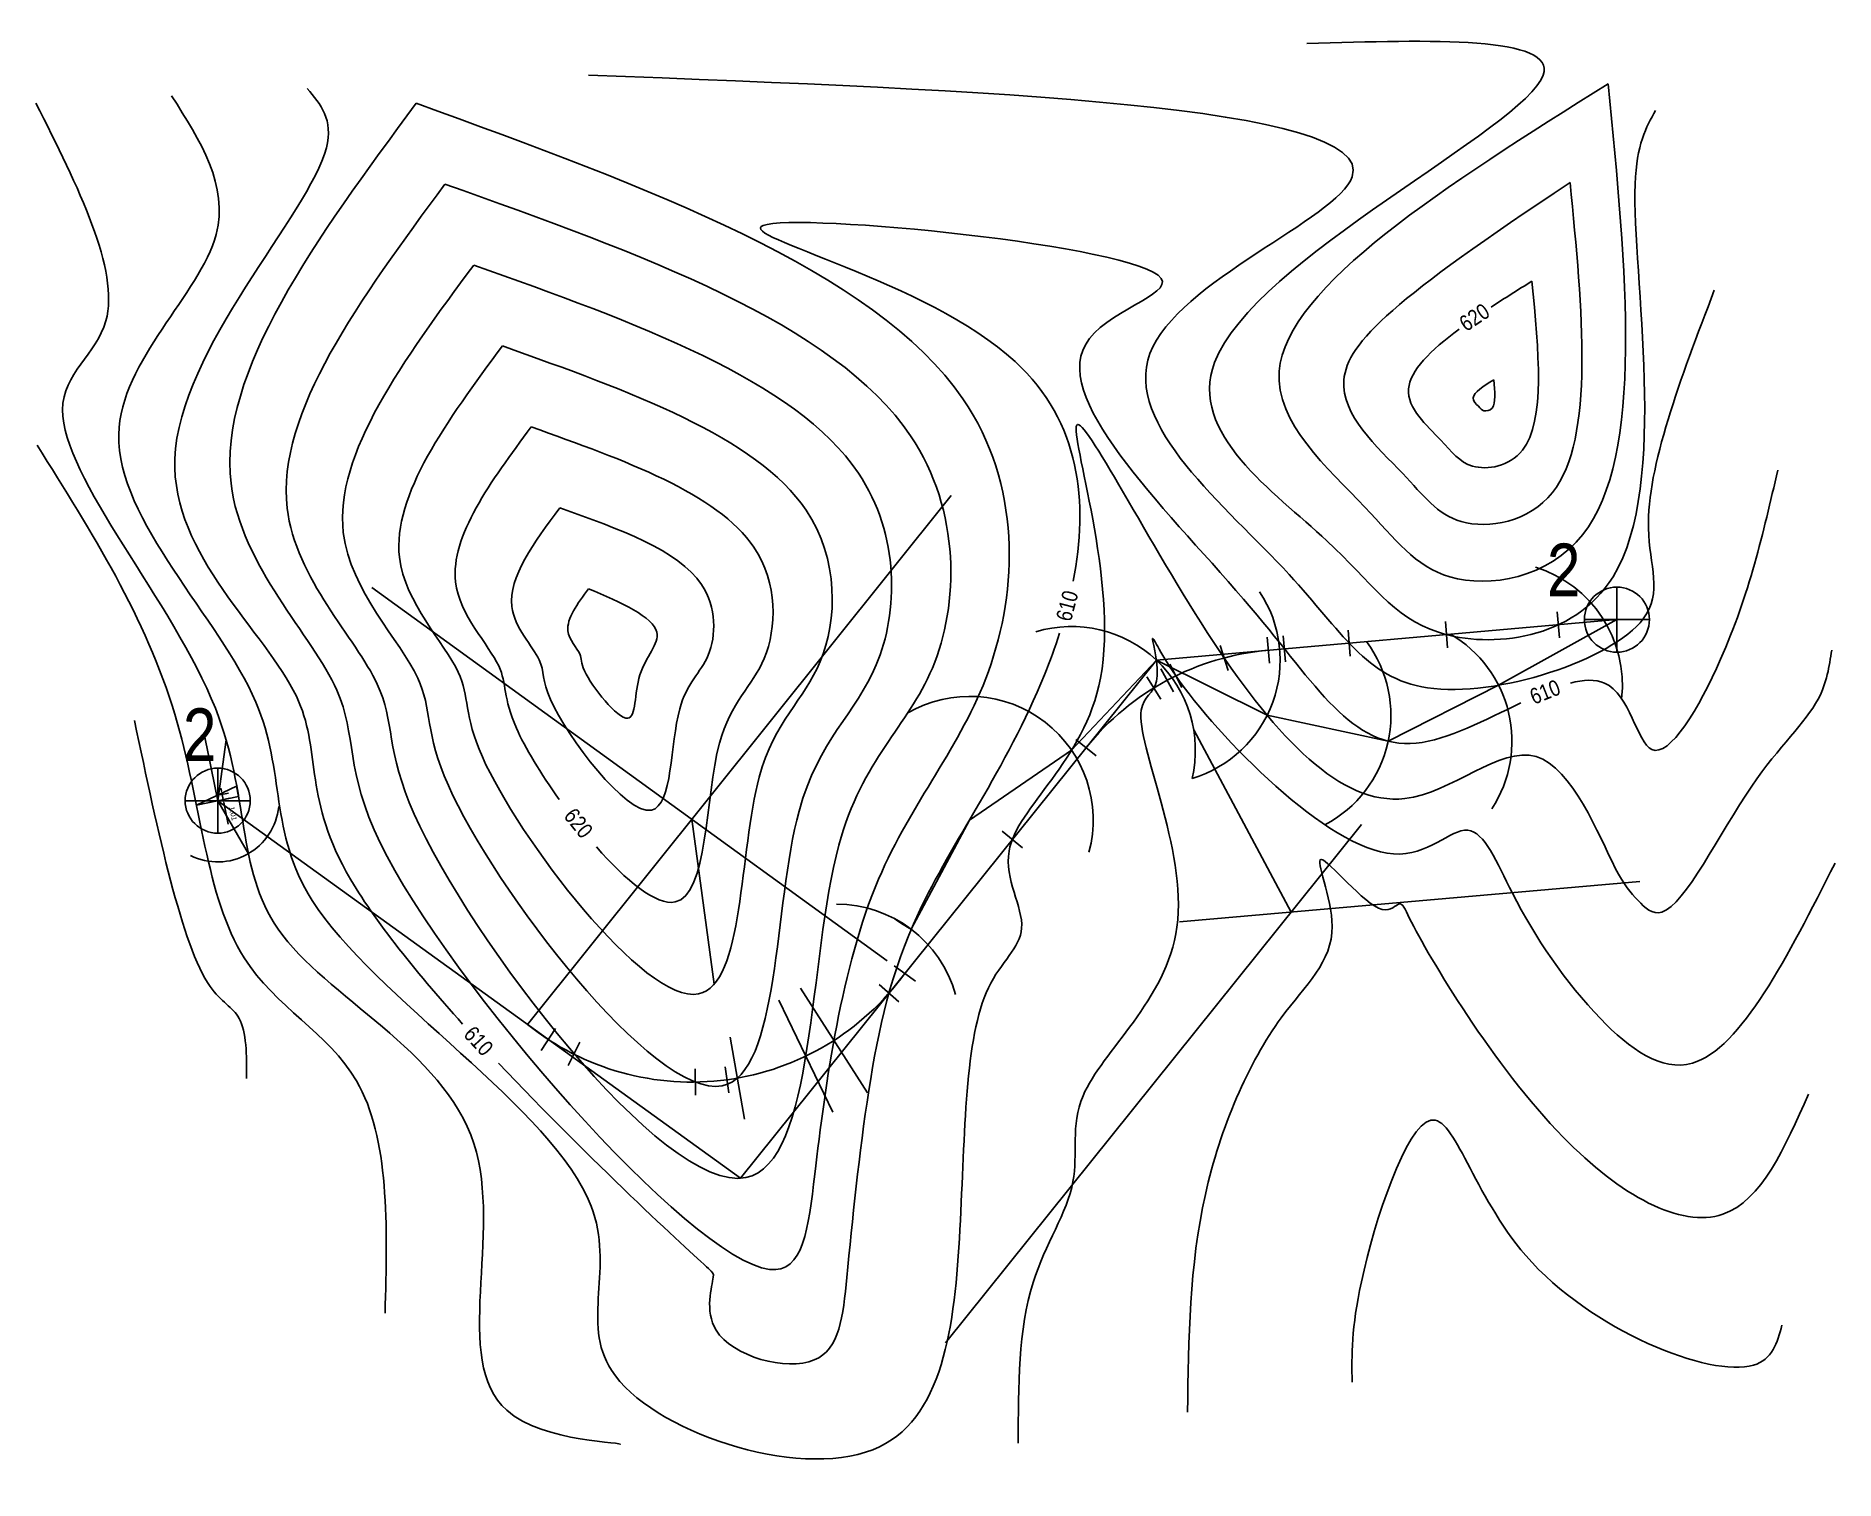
# Model space of a CAD drawing. Header units: metres. Extents: x -37 to 305, y -135 to 139.
import ezdxf

# ---------------------------------------------------------------- set-up
doc = ezdxf.new("R2010")
doc.units = ezdxf.units.M
for name, color, linetype in [('Curve di livello', 7, 'Continuous'), ('Estremi strada', 255, 'Continuous'), ('Picchetti', 3, 'Continuous'), ('Rettifica1', 240, 'Continuous')]:
    doc.layers.add(name, color=color, linetype=linetype)
doc.styles.add('ArialNarr10', font='ARIALN.TTF', dxfattribs={"height": 10})
doc.styles.add('ArialNarr3', font='ARIALN.TTF', dxfattribs={"height": 3})
doc.styles.get("Standard").update_dxf_attribs({"font": 'arial.ttf'})
doc.dimstyles.new('ISO-25', dxfattribs={"dimtxt": 2.5, "dimasz": 2.5, "dimexe": 1.25, "dimexo": 0.625, "dimtad": 1, "dimtxsty": 'Standard', "dimcen": 2.5, "dimadec": 0, "dimazin": 0, "dimtfac": 1, "dimtmove": 0, "dimatfit": 3, "dimfxl": 1, "dimarcsym": 0})

# ---------------------------------------------------------------- blocks, each defined once
blk = doc.blocks.new('*D2')
at = {"layer": 'Defpoints', "color": 0, "transparency": 16777216}
for p in [(-2.37, -4.98), (-2.17, -5.97), (-1.13, -5.76)]:
    blk.add_point(p, dxfattribs=at)
at = {"layer": 'Estremi strada', "color": 0, "lineweight": -2, "transparency": 16777216}
for p, q in [((-1.76, -4.86), (-0.1, -4.52)), ((-1.45, -4.18), (-1.57, -3.59)), ((-1.56, -5.85), (0.1, -5.51)), ((-1.33, -4.77), (-1.13, -5.76)), ((-1.01, -6.35), (-0.18, -10.42))]:
    blk.add_line(p, q, dxfattribs=at)
at = {"layer": 'Estremi strada', "color": 0, "transparency": 16777216}
for points in [[(-1.35, -4.16), (-1.55, -4.2), (-1.33, -4.77)], [(-0.91, -6.33), (-1.11, -6.37), (-1.13, -5.76)]]:
    blk.add_solid(points, dxfattribs=at)
at = {"layer": 'Estremi strada', "color": 0, "transparency": 16777216, "insert": (0.67, -8.43), "char_height": 1, "attachment_point": 5, "rotation": 281.5107}
blk.add_mtext('1,01', dxfattribs=at)

msp = doc.modelspace()

# ---------------------------------------------------------------- linework, layer by layer
at = {"color": 2, "true_color": 0xf1eb1f}
for p, q in [((231.156, 28.101), (231.593, 23.12)), ((252.422, 29.967), (252.86, 24.986)), ((200.34, 25.397), (200.777, 20.416)), ((212.657, 26.478), (213.094, 21.497)), ((127.283, -44.234), (123.535, -40.925)), ((62.056, -49.311), (59.279, -53.468))]:
    msp.add_line(p, q, dxfattribs=at)
msp.add_circle((109.594, -54.553), 0.00000136, dxfattribs=at)
at = {"layer": 'Curve di livello', "color": 6}
for points, knots in [([(204.825, 138.005), (228.579, 138.727), (284.47, 140.425), (158.714, 79.52), (212.07, 43.824), (225.696, 21.284), (278.852, 27.146), (263.406, 111.578), (269.312, 122.086), (271.121, 125.305)], [0, 0, 0, 0, 6.7332024, 15.842454, 22.1734689, 27.4130564, 33.3119348, 41.9578367, 45.7757753, 45.7757753, 45.7757753, 45.7757753]), ([(68.303, 132), (143.216, 129.153), (262.366, 124.626), (150.098, 81.175), (205.658, 37.244), (221.374, 7.088), (276.704, 25.357), (265.578, 47.322), (275.87, 74.298), (282.279, 91.095)], [0, 0, 0, 0, 12.1008894, 19.2467743, 26.2912774, 32.1213522, 38.6850182, 42.8383751, 49.6917845, 49.6917845, 49.6917845, 49.6917845]), ([(262.111, 130.375), (231.481, 111.117), (182.28, 80.183), (217.152, 50.042), (229.555, 32.654), (270.962, 39.882), (265.574, 94.966), (262.111, 130.375)], [0, 0, 0, 0, 9.1139218, 14.6400847, 19.2135716, 24.3625349, 33.6290621, 33.6290621, 33.6290621, 33.6290621]), ([(-36.711, 126.67), (-28.729, 110.782), (-15.491, 84.451), (-43.35, 68.605), (7.09, 11.795), (-1.641, -34.434), (62.33, -63.081), (35.635, -128.508), (75.758, -127.921), (74.262, -128.431)], [0, 0, 0, 0, 6.5943532, 10.9297328, 18.9150231, 25.5210169, 32.9508417, 40.1001903, 44.841643, 44.841643, 44.841643, 44.841643]), ([(-10.925, 128.062), (-5.47, 119.511), (6.727, 100.388), (-38.262, 63.244), (14.51, 13.395), (3.146, -28.249), (83.475, -78.104), (58.554, -118.727), (133.675, -143.763), (139.969, -87.006), (139.755, -41.464), (154.295, -31.176), (141.573, -12.474), (177.265, 11.006), (150.352, 91.674), (186.741, 18.968), (220.45, -16.557), (250.348, 13.403), (263.017, -19.667), (267.234, -24.453), (274.061, -31.313), (288.669, -0.874), (302.987, 11.85), (304.131, 19.551), (304.595, 22.674)], [0, 0, 0, 0, 5.2604741, 11.7635434, 19.3282559, 25.5863182, 34.4572051, 40.0656156, 47.2737327, 53.982557, 60.7834344, 64.3925831, 68.244736, 74.3454635, 81.2971995, 88.2736381, 95.1338686, 100.2525732, 105.3501564, 108.1018436, 110.3417306, 115.7653782, 120.3266303, 123.4376215, 123.4376215, 123.4376215, 123.4376215]), ([(14.861, 129.455), (17.36, 126.478), (25.762, 116.495), (-31.371, 57.325), (21.795, 14.031), (12.128, -9.429), (35.101, -38.112), (44.374, -48.442)], [0, 0, 0, 0, 3.4437887, 11.5545411, 18.6738732, 24.5634855, 27.8734914, 27.8734914, 27.8734914, 27.8734914]), ([(35.564, 126.654), (16.697, 101.078), (-16.148, 56.554), (27.109, 14.45), (17.52, -12.727), (107.118, -115.963), (111.584, -72.729), (118.999, -18.06), (149.291, 15.507), (151.624, 84.431), (79.13, 110.804), (35.564, 126.654)], [0, 0, 0, 0, 8.9680738, 15.6122369, 21.1087561, 31.5859771, 36.0612633, 43.6381525, 50.3224379, 57.5396802, 68.4081851, 68.4081851, 68.4081851, 68.4081851]), ([(41.021, 111.268), (24.972, 89.517), (-2.969, 51.652), (33.658, 15.43), (26.326, -6.38), (113.19, -121.676), (108.946, -6.142), (138.333, 14.694), (139.708, 76.084), (78.065, 98.061), (41.021, 111.268)], [0, 0, 0, 0, 8.2771573, 14.4094422, 19.4824996, 29.1525368, 37.2537839, 43.4231, 50.084313, 60.1154889, 60.1154889, 60.1154889, 60.1154889]), ([(254.857, 111.601), (221.718, 89.519), (203.879, 73.719), (223.948, 56.373), (232.476, 44.418), (260.942, 49.387), (257.238, 87.258), (254.857, 111.601)], [2.5949918, 2.5949918, 2.5949918, 2.5949918, 7.5568648, 12.1389169, 15.931052, 20.2003468, 27.8837453, 27.8837453, 27.8837453, 27.8837453]), ([(160.426, 35.76), (163.373, 50.645), (159.764, 86.763), (52.973, 111.217), (205.322, 96.441), (143.423, 81.624), (198.271, 30.817), (216.87, -2.276), (238.812, 9.435), (245.488, 12.614)], [69.0492247, 69.0492247, 69.0492247, 69.0492247, 74.5300825, 81.9087116, 90.6437837, 95.0197267, 102.7118198, 109.0778443, 112.2188981, 112.2188981, 112.2188981, 112.2188981]), ([(46.479, 95.882), (33.22, 77.914), (10.139, 46.634), (40.396, 16.711), (34.339, -1.305), (106.096, -96.55), (102.59, -1.108), (126.866, 16.104), (128.002, 66.817), (77.08, 84.972), (46.479, 95.882)], [0, 0, 0, 0, 7.5230525, 13.0966449, 17.7075126, 26.4965441, 33.8597131, 39.4669629, 45.5212945, 54.6385626, 54.6385626, 54.6385626, 54.6385626]), ([(233.773, 83.686), (228.329, 79.662), (220.311, 71.721), (230.744, 62.703), (235.396, 56.183), (250.923, 58.893), (248.903, 79.55), (247.604, 92.828)], [2.3781678, 2.3781678, 2.3781678, 2.3781678, 5.5811145, 8.9651843, 11.7658617, 14.9189448, 20.5935107, 20.5935107, 20.5935107, 20.5935107]), ([(51.936, 80.496), (41.469, 66.311), (23.246, 41.616), (47.134, 17.993), (42.352, 3.77), (99.002, -71.423), (96.234, 3.925), (115.4, 17.513), (116.297, 57.551), (76.095, 71.883), (51.936, 80.496)], [0, 0, 0, 0, 6.6844075, 11.6366743, 15.7335378, 23.5427973, 30.0851446, 35.0673168, 40.4467316, 48.5476369, 48.5476369, 48.5476369, 48.5476369]), ([(240.351, 74.055), (238.436, 72.851), (235.361, 70.918), (237.541, 69.034), (238.316, 67.947), (240.904, 68.399), (240.567, 71.842), (240.351, 74.055)], [0, 0, 0, 0, 2.2784805, 3.6600212, 4.8033929, 6.0906337, 8.4072655, 8.4072655, 8.4072655, 8.4072655]), ([(57.393, 65.111), (49.717, 54.708), (36.354, 36.599), (53.871, 19.275), (51.459, 12.1), (59.2, -0.802), (62.724, -5.758)], [0, 0, 0, 0, 5.7241846, 9.9650526, 13.4733968, 15.6555268, 15.6555268, 15.6555268, 15.6555268]), ([(69.797, -14.75), (75.427, -21.172), (91.473, -34.46), (89.879, 8.958), (103.933, 18.923), (104.591, 48.284), (75.109, 58.794), (57.393, 65.111)], [17.0203218, 17.0203218, 17.0203218, 17.0203218, 20.1608471, 25.7633786, 30.029856, 34.6365116, 41.5737124, 41.5737124, 41.5737124, 41.5737124]), ([(-36.5, 61.633), (-26.13, 45.151), (-6.272, 13.592), (-3.737, -39.055), (30.886, -56.008), (30.077, -86.741), (29.638, -103.403)], [0, 0, 0, 0, 7.5827023, 14.5191975, 20.1505346, 26.8192421, 26.8192421, 26.8192421, 26.8192421]), ([(254.916, 16.391), (257.434, 17.051), (265.863, 17.513), (268.996, -5.787), (286.805, 24.112), (291.603, 45), (294.333, 56.884)], [113.8035405, 113.8035405, 113.8035405, 113.8035405, 115.209152, 119.149236, 123.7941878, 129.9243912, 129.9243912, 129.9243912, 129.9243912]), ([(62.85, 49.725), (57.965, 43.105), (49.462, 31.581), (60.609, 20.557), (58.377, 13.919), (84.814, -21.171), (83.523, 13.992), (92.467, 20.333), (92.885, 39.017), (74.124, 45.706), (62.85, 49.725)], [0, 0, 0, 0, 4.5663197, 7.9493619, 10.7480525, 16.0827923, 20.5520663, 23.9555379, 27.6303778, 33.1643496, 33.1643496, 33.1643496, 33.1643496]), ([(68.307, 34.339), (66.213, 31.5), (62.567, 26.558), (67.353, 21.852), (66.365, 18.94), (77.905, 4.345), (76.564, 19.113), (85.286, 26.994), (74.475, 31.671), (68.307, 34.339)], [0, 0, 0, 0, 2.9893579, 5.204079, 7.036252, 10.528659, 13.4544857, 16.4096392, 20.334911, 20.334911, 20.334911, 20.334911]), ([(51.202, -55.867), (68.617, -74.4), (91.471, -95.256), (92.404, -96.165), (88.29, -109.711), (115.479, -117.101), (117.535, -94.789), (121.013, -60.211), (128.686, -25.442), (149.193, 2.032), (156.969, 23.169), (157.834, 25.861)], [28.669408, 28.669408, 28.669408, 28.669408, 34.6720449, 36.037903, 39.2140198, 43.6280721, 47.7363711, 53.7203454, 59.6343627, 66.7966865, 67.8187562, 67.8187562, 67.8187562, 67.8187562]), ([(149.981, -128.153), (149.992, -117.318), (150.013, -97.597), (163.009, -79.024), (157.681, -59.962), (191.368, -33.675), (168.595, 12.138), (178.01, 15.208), (174.26, 28.626), (179.823, 14.478), (219.739, -26.508), (236.395, -6.097), (244.051, -25.785), (258.72, -47.587), (281.576, -64.585), (296.276, -35.533), (305.219, -17.859)], [0, 0, 0, 0, 5.5393045, 10.0812, 14.1323697, 20.1912069, 26.657986, 29.1485976, 31.9866319, 34.834751, 42.1559024, 46.0041926, 49.8366037, 55.2408101, 59.6398609, 66.4730145, 66.4730145, 66.4730145, 66.4730145]), ([(-18, 9.3), (-13.48, -12.169), (-7.172, -42.127), (3.342, -46.208), (3.324, -54.378), (3.314, -58.808)], [0, 0, 0, 0, 7.2519498, 10.1192863, 13.514826, 13.514826, 13.514826, 13.514826]), ([(182.157, -122.263), (182.337, -108.339), (182.686, -81.343), (197.68, -46.663), (213.768, -33.324), (202.702, -9.286), (218.859, -29.824), (222.678, -24.437), (224.854, -30.379), (250.27, -73.22), (286.349, -93.19), (295.708, -71.934), (300.171, -61.795)], [0, 0, 0, 0, 6.4441585, 12.4940572, 16.954347, 20.5427853, 24.4124772, 26.261136, 28.1021667, 35.2323219, 41.0363034, 46.3292415, 46.3292415, 46.3292415, 46.3292415]), ([(213.433, -116.537), (213.364, -111.415), (213.204, -99.521), (229.437, -50.193), (240.635, -99.558), (291.357, -119.692), (294.241, -109.003), (295.124, -105.732)], [0, 0, 0, 0, 4.3744421, 10.1582797, 15.7652931, 22.6949942, 25.7508734, 25.7508734, 25.7508734, 25.7508734])]:
    msp.add_open_spline(points, degree=3, knots=knots, dxfattribs=at)
msp.add_open_spline([(247.604, 92.828), (244.979, 91.178), (242.355, 89.528), (239.862, 87.891)], degree=3, dxfattribs=at)
at = {"layer": 'Estremi strada', "color": 2, "true_color": 0xf1eb1f}
for p, q in [((56.702, -48.523), (137.23, 52.06)), ((27.116, 34.553), (125.093, -36.412)), ((201.872, -27.17), (183.325, 7.508)), ((87.942, -9.503), (92.184, -40.874)), ((136.176, -109.063), (215.233, -10.515)), ((180.601, -29.036), (268.137, -21.356)), ((94.305, -56.558), (94.975, -61.513))]:
    msp.add_line(p, q, dxfattribs=at)
at = {"layer": 'Estremi strada', "color": 4}
for p, q in [((263.767, 22.269), (263.767, 34.636)), ((257.584, 28.452), (269.951, 28.452)), ((-2.173, -12.155), (-2.173, 0.213)), ((-8.357, -5.971), (4.011, -5.971))]:
    msp.add_line(p, q, dxfattribs=at)
at = {"layer": 'Estremi strada'}
for p, q in [((241.277, 15.984), (263.767, 28.452)), ((160.118, 3.626), (176.232, 20.773)), ((176.232, 20.773), (197.282, 10.26)), ((220.292, 5.34), (241.277, 15.984)), ((197.282, 10.26), (220.292, 5.34)), ((140.703, -9.668), (160.118, 3.626)), ((-2.173, -5.971), (3.671, -16.049)), ((129.639, -30.435), (140.703, -9.668))]:
    msp.add_line(p, q, dxfattribs=at)
at = {"layer": 'Estremi strada', "color": 2}
for p, q in [((-4.631, 6.101), (-2.173, -5.971)), ((-2.173, -5.971), (-0.568, 5.568)), ((-6.221, -6.795), (1.394, -3.203)), ((1.394, -3.203), (1.793, -5.163)), ((1.793, -5.163), (-6.221, -6.795))]:
    msp.add_line(p, q, dxfattribs=at)
at = {"layer": 'Estremi strada', "color": 4}
for centre in [(263.767, 28.452), (-2.173, -5.971)]:
    msp.add_circle(centre, 6.184, dxfattribs=at)
at = {"layer": 'Estremi strada', "color": 2, "true_color": 0xf1eb1f}
for centre, start, end in [((241.277, 15.984), 353.73138, 72.67866), ((176.232, 20.773), 286.77898, 33.46211), ((160.118, 3.626), 346.77898, 106.77898), ((197.282, 10.26), 297.82805, 36.56589), ((220.292, 5.34), 326.89557, 59.80129), ((140.703, -9.668), 344.92371, 119.7978), ((140.703, -9.668), 232.74274, 241.95271)]:
    msp.add_arc(centre, 23.53, start, end, dxfattribs=at)
at = {"layer": 'Estremi strada', "color": 2}
for centre, radius, start, end in [((-2.173, -5.971), 11.65, 243.59164, 354.42565), ((115.394, -49.163), 23.53, 15.56901, 89.91647)]:
    msp.add_arc(centre, radius, start, end, dxfattribs=at)
at = {"layer": 'Picchetti'}
for p, q in [((197.283, 25.129), (197.72, 20.148)), ((188.383, 23.566), (189.855, 18.787)), ((174.437, 17.591), (177.101, 13.36)), ((179.471, 14.716), (177.113, 19.125)), ((178.801, 19.989), (181.05, 15.523)), ((160.92, 5.682), (164.821, 2.553)), ((146.912, -11.78), (150.812, -14.909)), ((126.398, -37.357), (130.447, -40.29)), ((104.478, -43.909), (114.71, -65.197)), ((121.327, -61.501), (108.566, -41.626)), ((95.219, -50.948), (97.953, -66.519)), ((66.685, -51.873), (64.443, -56.342)), ((88.593, -56.982), (88.662, -61.982))]:
    msp.add_line(p, q, dxfattribs=at)
at = {"layer": 'Rettifica1', "color": 1}
for p, q in [((176.232, 20.773), (263.767, 28.452)), ((97.175, -77.775), (176.232, 20.773)), ((-2.173, -5.971), (97.175, -77.775))]:
    msp.add_line(p, q, dxfattribs=at)
at = {"layer": 'Rettifica1'}
for centre, radius, start, end in [((201.872, -27.17), 50, 95.014, 141.26268), ((87.942, -9.503), 49.983, 231.31879, 324.08441)]:
    msp.add_arc(centre, radius, start, end, dxfattribs=at)

# ---------------------------------------------------------------- texts
at = {"layer": 'Curve di livello', "style": 'ArialNarr3'}
for s, rotation, p in [('620', 33.66867, (235.121, 83.118)), ('610', 75.33079, (159.993, 27.935)), ('610', 21.83021, (247.992, 12.257)), ('620', 308.60491, (63.442, -8.934)), ('610', 312.59571, (44.374, -50.562))]:
    msp.add_text(s, height=3, rotation=rotation, dxfattribs=at).set_placement(p)
at = {"layer": 'Estremi strada', "color": 4, "style": 'ArialNarr10'}
for p in [(250.473, 32.916), (-8.781, 1.575)]:
    msp.add_text('2', height=10, dxfattribs=at).set_placement(p)

# ---------------------------------------------------------------- dimensions: what is measured, and where the dimension line sits
at = {"layer": 'Estremi strada', "color": 2}
dim = msp.add_aligned_dim(p1=(-2.375, -4.981), p2=(-2.173, -5.971), distance=1.067, dimstyle='ISO-25', override={"dimtxt": 1, "dimasz": 0.6}, dxfattribs=at)
dim.commit()
dim.dimension.update_dxf_attribs({"geometry": '*D2', "text_midpoint": (0.669, -8.434)})

doc.saveas('drawing.dxf')
